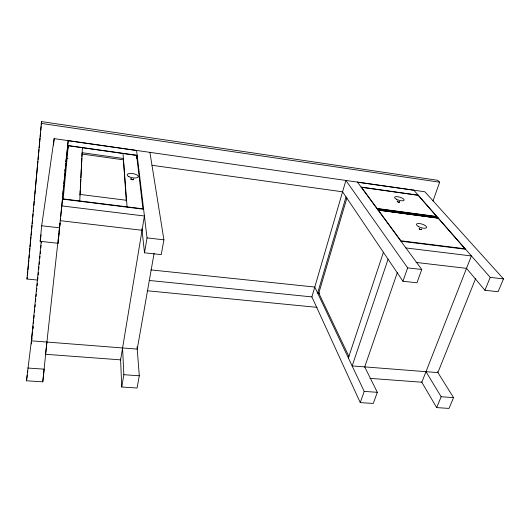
<?xml version="1.0" encoding="UTF-8"?>
<svg xmlns="http://www.w3.org/2000/svg" width="530" height="530" viewBox="0 0 530 530"><rect width="100%" height="100%" fill="white"/><g stroke="black" fill="none" stroke-linecap="round" stroke-linejoin="round"><path stroke-width="0.79" d="M79.957 195.06L80.202 190.137M80.288 188.494L80.739 179.471M80.825 177.828L81.276 168.805M81.355 167.169L81.812 158.145M81.892 156.502L82.177 152.706L123.371 158.503L126.286 200.91M79.765 200.956L82.415 147.797M37.676 280.065L26.964 279.019L41.539 121.589L437.807 180.319L439.642 182.214L433.036 200.93M27.434 275.699L27.812 271.579M27.964 269.929L28.342 265.808M28.488 264.159L28.865 260.038M29.017 258.388L29.395 254.268M29.547 252.624L29.925 248.504M30.071 246.854L30.448 242.733M30.601 241.084L30.978 236.963M31.131 235.313L31.509 231.193M31.654 229.55L32.032 225.429M32.184 223.779L32.562 219.659M32.787 217.187L33.092 213.888M33.317 211.417L33.615 208.118M33.847 205.647L34.225 201.526M34.37 199.876L34.748 195.756M34.901 194.112L35.278 189.992M35.43 188.342L37.392 166.917M37.544 165.267L37.915 161.147M38.067 159.497L38.445 155.376M38.597 153.726L38.975 149.606M39.127 147.956L39.505 143.835M39.651 142.192L40.028 138.072M40.181 136.422L40.558 132.301M40.711 130.652L41.088 126.531M41.234 124.881L41.539 121.589M63.136 199.373L68.284 145.73L136.647 155.422L142.934 208.82L63.229 198.896M27.752 368.025L44.182 369.165L42.784 381.845L26.5 380.785L32.568 331.25M68.198 140.636L58.048 243.29L40.167 241.322L41.691 225.767L54.153 138.621L424.855 191.774L503.5 278.899L498.107 291.719L484.917 290.268L466.347 268.16M58.048 243.29L59.466 228.748M59.625 227.138L60.016 223.097M62.328 199.353L62.646 196.073M62.805 194.43L63.209 190.33M63.368 188.693L63.686 185.414M63.845 183.771L64.243 179.67M64.402 178.027L64.806 173.926M64.965 172.29L65.283 169.01M65.442 167.367L65.839 163.266M66.005 161.63L66.323 158.344M60.705 216.578L62.533 199.121L143.597 209.204M65.959 161.67L68.191 140.689L136.581 150.493L147.042 237.89L144.511 252.803L161.233 254.645L163.916 239.832L149.91 152.355M41.168 241.653L31.376 340.836L137.23 349.104L154.111 253.247M32.807 329.123L33.132 325.877M33.37 323.446L33.688 320.2M33.854 318.576L34.172 315.33M34.49 312.084L34.735 309.652M34.973 307.195L35.218 304.724M35.543 301.431L35.788 298.966M36.033 296.495L36.278 294.024M36.524 291.553L36.848 288.26M37.093 285.789L37.338 283.325M37.584 280.854L37.908 277.561M38.153 275.09L38.392 272.619M38.723 269.326L38.962 266.855M39.207 264.39L39.452 261.919M39.776 258.627L40.022 256.156M40.267 253.685L40.512 251.213M40.837 247.921L41.082 245.456M41.327 242.985L41.486 241.335M53.504 145.054L54.153 138.621M42.784 381.845L46.905 342.049M64.428 175.635L64.561 173.9M64.971 170.706L65.097 168.984M65.415 166.599L65.727 163.253M67.999 148.34L68.284 145.73M57.816 242.819L45.56 354.285L120.621 359.857L144.412 216.001L61.878 205.925M57.995 241.177L58.36 237.897M58.538 236.254L58.81 233.796M59.082 231.338L59.353 228.874M59.618 226.416L59.983 223.137M60.526 218.214L60.254 220.672L142.047 230.278M80.09 194.437L126.571 200.287M26.5 380.785L27.249 375.055M27.567 372.603L27.779 370.967M31.297 343.963L31.515 342.327M31.833 339.876L32.045 338.239M32.893 328.799L33.105 327.162M40.167 241.322L41.088 234.783M122.993 153.488L127.068 206.839M136.448 156.688L136.647 155.422M136.68 158.47L137.164 155.336L67.727 145.492M26.964 279.019L27.262 277.144M137.058 346.839L139.291 375.777L137.071 388.013L121.754 387.013L123.841 374.703L122.562 347.455M364.501 366.462L377.32 392.313L373.286 403.462L360.254 402.608L311.898 296.899L345.898 180.452L407.656 267.875L421.767 269.498L416.958 282.788L402.952 281.244L342.579 191.814L151.997 165.287M346.037 196.869L317.656 293.024L319.219 293.189M348.959 356.531L318.788 293.143L346.951 197.816M378.327 210.172L438.191 218.221M348.395 357.922L383.435 252.26M388.092 259.157L352.178 365.912L437.866 372.61L475.735 278.276M364.713 366.892L397.381 272.433M360.254 402.608L364.203 391.398L314.78 287.048L150.937 269.902M402.952 281.244L407.656 267.875M437.369 371.735L453.554 397.606L449.009 408.411L436.674 407.603L441.139 396.745L425.775 371.344M484.917 290.268L490.217 277.375L413.85 190.19L357.439 182.154M131.155 178.577C129.592 179.716 135.004 180.299 133.229 178.855A1.464 0.55 9.8 0 1 133.295 179.657A1.464 0.55 9.8 0 1 131.248 179.385A1.464 0.55 9.8 0 1 131.168 178.59M419.409 228.337C418.276 229.185 422.503 230.311 421.535 228.94M397.692 201.082C395.87 201.466 400.283 203.016 399.428 201.652A1.279 0.417 16.9 0 1 399.11 202.215A1.279 0.417 16.9 0 1 397.394 201.645A1.279 0.417 16.9 0 1 397.699 201.122M123.841 374.703L139.291 375.777M364.203 391.398L377.32 392.313M441.139 396.745L453.554 397.606M370.019 378.374L421.847 382.223L471.382 255.95L405.848 247.941M147.28 290.765L317.039 307.347M318.788 293.143L319.451 293.209M149.182 280.45L311.898 296.899M41.691 225.767L59.751 227.847M147.042 237.89L163.916 239.832M490.217 277.375L503.5 278.899M416.076 262.436L466.513 268.359M400.892 241.203L465.512 249.239M66.316 158.384L67.959 158.609M82.017 154.044L123.185 159.795M361.069 187.083L418.163 195.179M41.188 123.391L439.642 182.214M357.452 182.108L421.767 269.498M421.615 381.898L436.674 407.603M141.881 228.721L144.511 252.803M120.568 358.942L121.754 387.013M421.688 229.139A1.378 0.484 17.8 0 1 421.151 229.603A1.378 0.484 17.8 0 1 419.468 229.033A1.378 0.484 17.8 0 1 419.422 228.377M378.162 209.946L437.992 217.989L378.162 209.946M464.929 248.762L400.879 240.786L377.247 208.701L436.906 216.75L464.929 248.762M436.707 216.525L377.082 208.476L361.46 187.269L418.13 195.305L436.707 216.525M128.969 176.709A5.678 2.094 9.9 0 0 138.224 176.98A5.678 2.094 9.9 0 0 131.056 173.429A5.678 2.094 9.9 0 0 128.969 176.709M418.395 226.502A5.346 1.842 17.8 0 0 426.624 227.562A5.346 1.842 17.8 0 0 419.634 223.554A5.346 1.842 17.8 0 0 418.395 226.502M396.347 199.194A4.949 1.603 16.8 0 0 404.079 200.254A4.949 1.603 16.8 0 0 397.719 196.709A4.949 1.603 16.8 0 0 396.347 199.194"/></g></svg>
